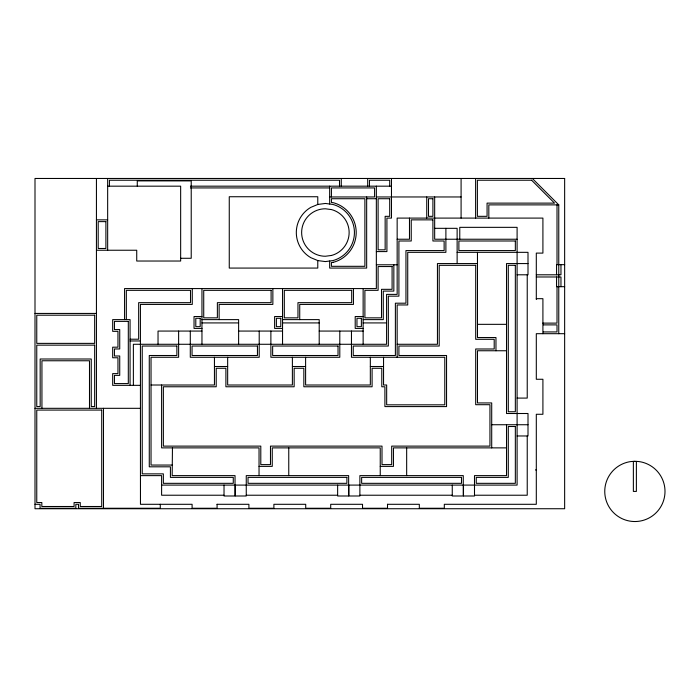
<?xml version="1.0" encoding="UTF-8"?>
<svg xmlns="http://www.w3.org/2000/svg" width="700" height="700" viewBox="0 0 700 700"><rect width="100%" height="100%" fill="white"/><g stroke="black" fill="none" stroke-linecap="round" stroke-linejoin="round"><path stroke-width="1.05" d="M224.026 485.091L224.026 495.994L235.034 495.994L235.034 475.624L172.174 475.624L172.454 447.877M107.66 186.174L180.653 186.174L180.653 261.03L136.727 261.03L136.727 250.241L96.434 250.241M190.435 186.174L391.475 186.174M190.435 187.933L329.665 187.933M329.665 196.963L374.588 196.963L374.588 187.933L331.424 187.933L331.424 196.963M376.346 196.963L461.09 196.963M366.66 198.721L376.346 198.721M558.766 333.69L558.766 204.881L488.827 204.881L488.827 218.094M96.434 219.861L107.66 219.861M434.665 228.331L457.126 228.331L457.126 263.567M397.154 239.234L409.483 239.234L409.483 218.094M517.099 239.234L434.665 239.234L434.665 196.963M376.346 251.58L386.916 251.58L386.916 218.094L391.475 218.094L391.475 178.465M457.126 252.332L528.001 252.332L528.001 274.794L517.099 274.794M180.653 258.283L191.222 258.283L191.222 180.889L137.27 180.889L137.27 186.174M477.47 263.567L437.447 263.567L437.447 344.277L397.154 344.277M528.001 263.567L506.529 263.567L506.529 413.507L528.001 413.507L528.001 435.969L517.099 435.969M564.646 264.652L556.561 264.652L556.561 274.794M376.346 264.793L397.154 264.793M536.305 274.794L560.962 274.794L560.962 264.652M536.305 276.981L560.962 276.981L560.962 286.676M564.646 286.676L556.561 286.676L556.561 276.981M536.305 298.681L542.911 298.681L542.911 333.69M35 313.434L96.434 313.434M201.959 316.531L194.031 316.531L194.031 328.422L201.959 328.422M282.546 316.531L274.619 316.531L274.619 328.422L282.546 328.422M363.134 316.531L355.206 316.531L355.206 328.422L363.134 328.422M201.959 319.62L238.621 319.62L238.621 344.277M282.546 319.62L319.209 319.62L319.209 344.277M363.134 319.62L383.285 319.62L383.285 291.086L393.846 291.086L393.846 264.793M201.959 322.919L238.621 322.919M282.546 322.919L319.209 322.919M363.134 322.919L386.584 322.919M542.841 323.12L557.008 323.12L557.008 286.676M477.47 324.336L506.529 324.336M543.331 324.887L557.008 324.887L557.008 331.931L543.331 331.931M201.959 331.065L158.034 331.065L158.034 344.277M238.621 331.065L282.546 331.065M319.209 331.065L363.134 331.065M564.646 333.69L536.305 333.69L536.305 379.269L542.911 379.269L542.911 414.277L536.305 414.277L536.305 504.298L444.316 504.298L444.316 508.261L419.326 508.261L419.326 504.298L387.415 504.298M130.069 339.211L138.661 339.211L138.661 302.662L190.514 302.662L190.514 290.334L126.332 290.334L126.332 319.62M130.069 340.97L140.42 340.97M506.529 350.752L477.47 350.752L477.47 402.938L491.706 402.938L491.706 447.877M214.445 366.511L227.657 366.511M292.39 366.511L305.602 366.511M370.335 366.511L383.547 366.511M151.034 385.009L214.445 385.009L214.445 357.271M140.464 385.341L112.683 385.341L112.683 373.616L117.959 373.616L117.959 357.761L112.683 357.761L112.683 347.191L117.959 347.191L117.959 331.345L112.683 331.345L112.683 319.62L130.069 319.62L130.069 385.341M517.099 398.09L527.231 398.09L527.231 274.794M35 408.319L140.464 408.319M491.706 424.734L528.001 424.734M506.529 447.877L393.453 447.877L393.453 466.375L380.24 466.375M172.174 465.054L151.034 465.054L151.034 357.271L178.623 357.271L178.623 331.065M259.035 466.375L272.248 466.375L272.248 447.877L380.24 447.877L380.24 475.624M535.439 469.945L536.305 469.945M140.464 475.624L161.604 475.624L161.604 495.224L224.026 495.224M161.604 485.091L517.099 485.091L517.099 227.343L459.769 227.343L459.769 239.234M246.26 495.224L337.636 495.224M359.879 495.224L452.261 495.224M474.495 495.224L527.231 495.224L527.231 435.969M35 504.298L40.066 504.298L40.066 508.261L75.845 508.261L75.845 504.298L78.487 504.298L78.487 508.261L160.282 508.261L160.282 504.298M217.018 504.298L248.902 504.298L248.902 508.261L273.892 508.261L273.892 504.298L305.716 504.298L305.716 508.261L330.706 508.261L330.706 504.298L362.521 504.298L362.521 508.261L387.511 508.261L387.511 504.298M532.341 178.465L558.766 204.881M636.379 461.387L636.379 491.418L633.369 491.418L633.369 461.387M557.008 204.881L557.008 264.652M536.305 299.512L536.305 253.102L542.911 253.102L542.911 218.094L397.154 218.094L397.154 294.385L386.584 294.385L386.584 344.277L133.376 344.277L133.376 385.341M506.529 424.734L506.529 475.624L474.495 475.624L474.495 495.994L463.488 495.994L463.488 485.091M495.968 350.752L495.968 337.54L477.47 337.54L477.47 252.332M475.615 178.465L475.615 218.094M461.09 178.465L461.09 218.094M452.261 485.091L452.261 495.994L463.269 495.994L463.269 475.624L359.879 475.624L359.879 495.994L348.871 495.994L348.871 485.091M445.891 228.331L445.891 252.332L407.724 252.332L407.724 304.955L397.154 304.955L397.154 357.271M426.738 196.963L426.738 218.094M406.665 447.877L406.665 475.624M389.707 186.174L389.707 180.224L369.451 180.224L369.451 186.174M383.547 357.271L383.547 385.009L386.662 385.009L386.662 404.828L444.789 404.828L444.789 357.271L351.461 357.271L351.461 331.065M376.346 186.174L376.346 288.575L124.565 288.575L124.565 319.62M370.335 357.271L370.335 385.009L305.602 385.009L305.602 357.271M367.692 178.465L367.692 186.174M366.66 196.963L366.66 268.074L329.665 268.074L329.665 261.012M363.134 288.575L363.134 344.277M353.447 288.575L353.447 304.421L299.723 304.421L299.723 319.62M341.267 178.465L341.267 186.174M339.797 331.065L339.797 357.271L270.882 357.271L270.882 331.065M339.509 186.174L339.509 180.224L109.419 180.224L109.419 186.174M337.636 485.091L337.636 495.994L348.644 495.994L348.644 475.624L246.26 475.624L246.26 495.994L235.252 495.994L235.252 485.091M329.665 186.174L329.665 204.015M317.774 204.479L317.774 196.735L229.259 196.735L229.259 268.074L317.774 268.074L317.774 260.558M292.39 357.271L292.39 385.009L227.657 385.009L227.657 357.271M288.759 447.877L288.759 475.624M282.546 288.575L282.546 344.277M272.86 288.575L272.86 304.421L219.135 304.421L219.135 319.62M259.21 331.065L259.21 357.271L190.295 357.271L190.295 331.065M259.035 475.624L259.035 447.877L161.604 447.877L161.604 385.009M217.088 504.298L217.088 508.261L192.097 508.261L192.097 504.298L140.464 504.298L140.42 304.421L192.273 304.421L192.273 288.575M201.959 288.575L201.959 344.277M107.66 178.465L107.66 250.241M103.478 408.319L103.478 508.261M96.434 178.465L96.434 408.319M89.495 408.319L89.495 360.762L41.939 360.762L41.939 408.319M317.852 204.444L310.844 207.349A29.067 29.067 0 0 0 310.844 257.688L317.852 260.592L325.369 261.581L332.894 260.592A29.067 29.067 0 0 0 332.894 204.444L325.369 203.455L317.852 204.444M331.52 255.447L325.369 256.252A23.73 23.73 0 0 1 301.639 232.514A23.73 23.73 0 0 1 325.369 208.784L331.52 209.589A23.73 23.73 0 0 1 331.52 255.447M333.358 262.308L331.424 262.561L331.424 266.315L364.892 266.315L364.892 198.721L331.424 198.721L331.424 202.475L333.358 202.729A30.844 30.844 0 0 1 333.358 262.308M634.874 461.291L630.945 461.545A30.126 30.126 0 0 0 609.472 507.596A30.126 30.126 0 0 0 660.284 507.596A30.126 30.126 0 0 0 638.811 461.545L634.874 461.291M564.646 178.465L35 178.465L35 508.734L564.646 508.734L564.646 178.465M531.615 180.224L477.383 180.224L477.383 216.335L487.069 216.335L487.069 203.123L554.514 203.123L531.615 180.224M389.707 198.721L378.105 198.721L378.105 249.821L385.149 249.821L385.149 216.335L389.707 216.335L389.707 198.721M432.906 198.721L428.496 198.721L428.496 216.335L432.906 216.335L432.906 198.721M432.906 219.861L411.241 219.861L411.241 240.993L398.912 240.993L398.912 296.152L388.342 296.152L388.342 346.036L353.229 346.036L353.229 355.504L395.386 355.504L395.386 303.196L405.956 303.196L405.956 250.574L444.132 250.574L444.132 240.993L432.906 240.993L432.906 219.861M105.901 221.62L98.192 221.62L98.192 248.483L105.901 248.483L105.901 221.62M515.34 240.993L458.885 240.993L458.885 250.574L515.34 250.574L515.34 240.993M475.702 265.326L439.206 265.326L439.206 346.036L398.912 346.036L398.912 355.504L446.547 355.504L446.547 406.586L384.904 406.586L384.904 386.767L381.789 386.767L381.789 368.279L372.094 368.279L372.094 386.767L303.844 386.767L303.844 368.279L294.149 368.279L294.149 386.767L225.899 386.767L225.899 368.279L216.213 368.279L216.213 386.767L163.362 386.767L163.362 446.119L260.794 446.119L260.794 464.616L270.48 464.616L270.48 446.119L382.007 446.119L382.007 464.616L391.694 464.616L391.694 446.119L489.948 446.119L489.948 404.696L475.702 404.696L475.702 348.994L494.2 348.994L494.2 339.308L475.702 339.308L475.702 265.326M515.34 265.326L508.296 265.326L508.296 411.749L515.34 411.749L515.34 265.326M392.088 266.551L378.105 266.551L378.105 290.334L364.892 290.334L364.892 317.852L381.517 317.852L381.517 289.328L392.088 289.328L392.088 266.551M271.101 290.334L203.726 290.334L203.726 317.852L217.376 317.852L217.376 302.662L271.101 302.662L271.101 290.334M351.689 290.334L284.314 290.334L284.314 317.852L297.964 317.852L297.964 302.662L351.689 302.662L351.689 290.334M94.666 315.192L36.759 315.192L36.759 343.376L94.666 343.376L94.666 315.192M200.2 318.299L195.799 318.299L195.799 326.664L200.2 326.664L200.2 318.299M280.787 318.299L276.386 318.299L276.386 326.664L280.787 326.664L280.787 318.299M361.375 318.299L356.965 318.299L356.965 326.664L361.375 326.664L361.375 318.299M128.31 321.379L114.441 321.379L114.441 329.578L119.726 329.578L119.726 348.959L114.441 348.959L114.441 356.002L119.726 356.002L119.726 375.375L114.441 375.375L114.441 383.582L128.31 383.582L128.31 321.379M94.666 345.144L36.759 345.144L36.759 406.56L40.171 406.56L40.171 359.004L91.254 359.004L91.254 406.56L94.666 406.56L94.666 345.144M176.864 346.036L142.231 346.036L142.231 473.865L163.362 473.865L163.362 483.332L233.275 483.332L233.275 477.383L170.415 477.383L170.415 466.812L149.275 466.812L149.275 355.504L176.864 355.504L176.864 346.036M257.451 346.036L192.054 346.036L192.054 355.504L257.451 355.504L257.451 346.036M338.03 346.036L272.641 346.036L272.641 355.504L338.03 355.504L338.03 346.036M101.719 410.078L36.759 410.078L36.759 502.539L41.825 502.539L41.825 506.502L74.086 506.502L74.086 502.539L80.246 502.539L80.246 506.502L101.719 506.502L101.719 410.078M515.34 426.501L508.296 426.501L508.296 477.383L476.254 477.383L476.254 483.332L515.34 483.332L515.34 426.501M346.885 477.383L248.027 477.383L248.027 483.332L346.885 483.332L346.885 477.383M461.501 477.383L361.637 477.383L361.637 483.332L461.501 483.332L461.501 477.383"/></g></svg>
